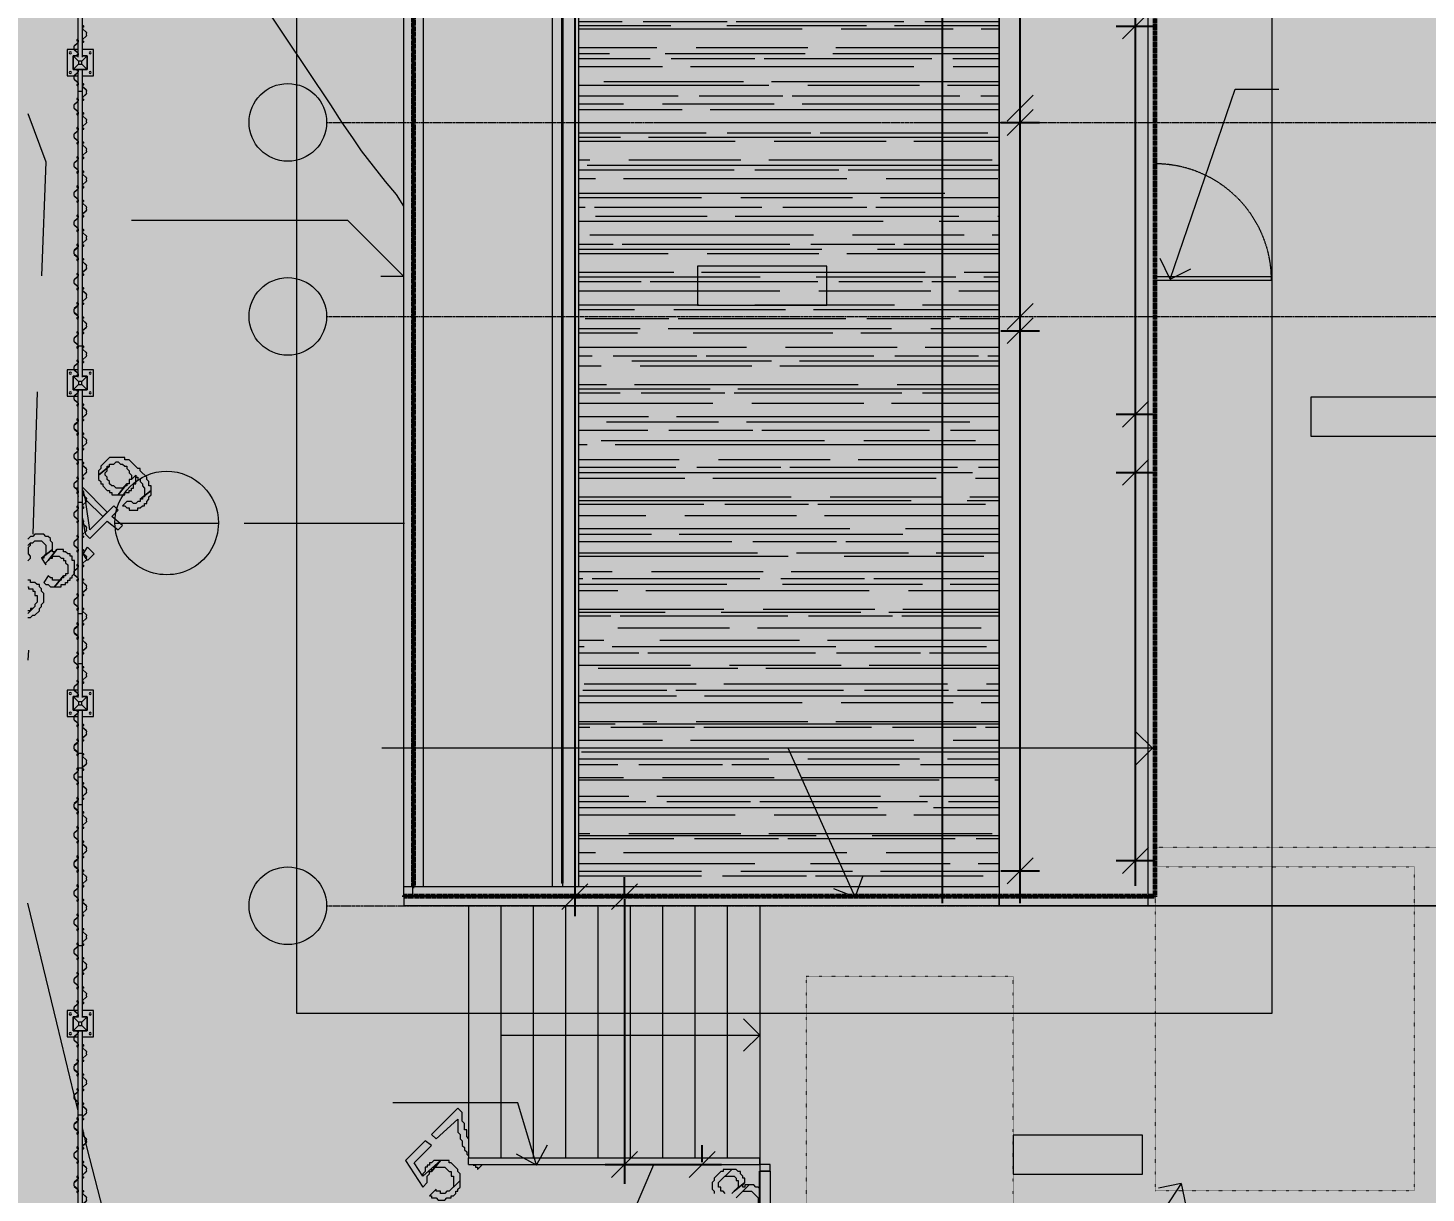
# Model space of a CAD drawing. Header units: millimetres. Extents: x -3370 to 37592, y -25802 to 13127.
# Drawn here: x -3370 to 7433, y -7512 to 1493 of the extents above; entities that cross this region are included whole.
import ezdxf

# ---------------------------------------------------------------- set-up
doc = ezdxf.new("R2010")
doc.units = ezdxf.units.MM
for name, pattern in [('Dash', [5, 3, -2]), ('Dash - Tight', [4.5, 3, -1.5]), ('Dot - Tight', [1, 0, -1]), ('Grid Line', [22.225, 12.7, -3.175, 3.175, -3.175]), ('pool fencing', [16, 5, -1, 0, -1, 0, -1, 5, -1, 0, -1, 0, -1])]:
    doc.linetypes.add(name, pattern=pattern)
for name, color, linetype, lineweight in [('2 Hoop survey', 8, 'Continuous', 9), ('A-ANNO-DIMS', 211, 'Continuous', 9), ('A-ANNO-NOTE', 131, 'Continuous', 9), ('A-DETL', 90, 'Continuous', 9), ('A-DETL-GENF', 92, 'Continuous', 9), ('A-DETL-HDLN', 90, 'Dot - Tight', 9), ('A-DOOR', 31, 'Continuous', 9), ('A-DOOR-HDLN', 31, 'Dash', 9), ('A-FLOR', 192, 'Continuous', 18), ('A-FLOR-HRAL', 11, 'Continuous', 9), ('A-GENM', 13, 'Continuous', 9), ('A-GLAZ-CURT', 52, 'Continuous', 9), ('A-GLAZ-CWMG', 51, 'Continuous', 9), ('A-WALL', 113, 'Continuous', 18), ('G-ANNO-DIMS', 111, 'Continuous', 9), ('G-ANNO-SYMB', 111, 'Continuous', 9), ('G-ANNO-TEXT', 231, 'Continuous', 9), ('S-GRID', 1, 'Continuous', 9), ('S-GRID-IDEN', 1, 'Continuous', 9), ('S-STRS', 31, 'Continuous', 9), ('S-STRS-ANNO', 31, 'Continuous', 9), ('默认', 18, 'Continuous', 9)]:
    doc.layers.add(name, color=color, linetype=linetype, lineweight=lineweight)
doc.styles.add('Avenir_1', font='', dxfattribs={"width": 0.8, "height": 200})
doc.styles.get('Avenir_1').set_extended_font_data('Avenir')
doc.dimstyles.new('OJID-2_0mm_Diagonal_Tick', dxfattribs={"dimscale": 304.8, "dimtxt": 282.499429, "dimasz": 0.656168, "dimexe": 0.492126, "dimexo": 0.0625, "dimgap": 0.164042, "dimtad": 1, "dimdsep": 46, "dimtxsty": 'Avenir_1', "dimblk1": 'OBLIQUE', "dimblk2": 'OBLIQUE', "dimsah": 1, "dimcen": 0.09, "dimdle": 0.492126, "dimazin": 3, "dimtfac": 1, "dimtdec": 4, "dimtix": 1, "dimtmove": 0, "dimatfit": 3, "dimtvp": 1, "dimtolj": 1})
doc.dimstyles.new('OJID-2_0mm_Diagonal_Tick_1', dxfattribs={"dimscale": 304.8, "dimtxt": 282.499429, "dimasz": 0.656168, "dimexe": 0.492126, "dimexo": 0.0625, "dimgap": 0.164042, "dimtad": 1, "dimdsep": 46, "dimtxsty": 'Avenir_1', "dimblk1": 'OBLIQUE', "dimblk2": 'OBLIQUE', "dimsah": 1, "dimcen": 0.09, "dimdle": 0.492126, "dimazin": 3, "dimtfac": 1, "dimtdec": 4, "dimtix": 1, "dimtmove": 2, "dimatfit": 3, "dimtvp": 1, "dimtolj": 1})

# ---------------------------------------------------------------- blocks, each defined once
blk = doc.blocks.new('System Panel - 10mm Glazed Panel-2181284-Lower Ground Floor')
at = {"layer": 'A-GLAZ-CURT'}
for p, q in [((-600, 5), (600, 5)), ((-600, 5), (-600, -5)), ((600, 5), (600, -5)), ((600, -5), (-600, -5))]:
    blk.add_line(p, q, dxfattribs=at)
blk = doc.blocks.new('Rectangular Mullion - Frame 50 x 150mm-2345534-Lower Ground Floor')
at = {"layer": 'A-GLAZ-CWMG'}
for p, q in [((0, 40), (-50, 40)), ((-50, 40), (-50, -40)), ((0, -40), (0, 40)), ((-50, -40), (0, -40))]:
    blk.add_line(p, q, dxfattribs=at)
blk = doc.blocks.new('栏杆扶手 - 栏杆扶手-1798552-Lower Ground Floor')
at = {"layer": 'A-FLOR-HRAL'}
for p, q in [((34, -7241), (2284, -7241)), ((34, -7292), (34, -7241)), ((34, -7292), (2284, -7292)), ((2284, -7241), (2284, -7292))]:
    blk.add_line(p, q, dxfattribs=at)
blk = doc.blocks.new('门嵌板_单开门1 - 门嵌板_单开门1-2029275-Lower Ground Floor')
at = {"layer": 'A-DOOR'}
for p, q in [((-450, -5), (-450, -900)), ((-425, -900), (-425, -5))]:
    blk.add_line(p, q, dxfattribs=at)
at = {"layer": 'A-DOOR-HDLN'}
blk.add_arc((-450, 0), 900, 270, 359.6806, dxfattribs=at)
blk = doc.blocks.new('pool water - pool water-1857592-Lower Ground Floor')
at = {"layer": 'A-GENM'}
blk.add_line((764, -5142), (764, 5158), dxfattribs=at)
blk = doc.blocks.new('2 Hoop survey-1260670-Lower Ground Floor')
at = {"layer": '默认', "color": 9}
for p, q in [((45131, 8870), (45097, 7769)), ((45438, 8114), (45448, 8060)), ((45480, 8111), (45496, 8064)), ((45496, 8064), (45480, 8111)), ((45480, 7893), (45489, 7844)), ((45490, 7843), (45500, 7786)), ((45520, 7566), (45511, 7581)), ((45419, 7464), (45419, 7487)), ((45063, 6872), (45060, 6796)), ((45428, 3397), (45418, 3435)), ((45448, 3312), (45428, 3395)), ((45497, 3110), (45480, 3181)), ((45508, 3065), (45498, 3108))]:
    blk.add_line(p, q, dxfattribs=at)
at = {"layer": '默认', "color": 9, "flags": 128}
for points in [[(47964, 10304), (47908, 10394), (47823, 10495), (47637, 10732), (47569, 10834), (47485, 10953), (47400, 11088), (46858, 11901), (46401, 12578), (45944, 13272)], [(45060, 11021), (45199, 10648), (45165, 9767)], [(45448, 8131), (45436, 8125), (45438, 8115)], [(45510, 8033), (45639, 7905), (45673, 7939), (45480, 8132)], [(45496, 8062), (45504, 8040), (45510, 8034)], [(45507, 8017), (45504, 8040), (45496, 8062)], [(45501, 7785), (45504, 7769), (45537, 7735), (45673, 7871), (45758, 7803), (45791, 7837), (45707, 7905), (45758, 7956), (45724, 7989), (45537, 7803), (45507, 8016)], [(45060, 7681), (45080, 7702), (45097, 7702), (45114, 7718), (45165, 7718), (45199, 7685), (45199, 7617), (45182, 7600), (45182, 7583), (45165, 7583), (45250, 7651), (45250, 7702), (45233, 7718), (45233, 7735), (45216, 7752), (45199, 7752), (45182, 7769), (45114, 7769), (45097, 7752), (45080, 7752), (45060, 7732)], [(45060, 7563), (45080, 7583), (45080, 7600), (45063, 7617), (45063, 7668), (45080, 7685), (45080, 7702), (45060, 7681)], [(45283, 7651), (45216, 7566), (45233, 7583), (45250, 7583), (45250, 7600), (45300, 7600), (45317, 7583), (45334, 7583), (45334, 7566), (45351, 7566), (45351, 7549), (45368, 7532), (45368, 7464), (45351, 7464), (45351, 7448), (45334, 7448), (45266, 7363), (45317, 7363), (45317, 7380), (45351, 7380), (45351, 7397), (45368, 7397), (45368, 7414), (45385, 7414), (45385, 7431), (45402, 7431), (45402, 7448), (45417, 7462)], [(45419, 7488), (45419, 7566), (45402, 7566), (45402, 7600), (45385, 7600), (45385, 7617), (45368, 7617), (45351, 7634), (45334, 7634), (45334, 7651), (45283, 7651)], [(45510, 7582), (45487, 7617), (45488, 7619)], [(45488, 7619), (45520, 7668), (45571, 7617), (45520, 7566)], [(45060, 7126), (45080, 7126), (45097, 7143), (45114, 7143), (45148, 7177), (45148, 7194), (45165, 7211), (45165, 7227), (45182, 7244), (45182, 7312), (45165, 7329), (45165, 7346), (45148, 7363), (45148, 7380), (45131, 7380), (45114, 7397), (45080, 7397), (45080, 7414), (45060, 7414)], [(45060, 7363), (45063, 7363), (45063, 7346), (45097, 7346), (45097, 7329), (45114, 7329), (45114, 7295), (45131, 7295), (45131, 7244), (45114, 7227), (45114, 7211), (45060, 7156)], [(45060, 7156), (45097, 7194), (45080, 7194), (45080, 7177), (45060, 7177)], [(45418, 3436), (45283, 3993), (45060, 4918)], [(48382, 3333), (48179, 3130), (48213, 3096), (48382, 3248), (48382, 3147), (48399, 3130), (48399, 3096), (48416, 3079), (48416, 3045), (48433, 3028), (48433, 3011), (48450, 2994), (48450, 2977), (48464, 2963)], [(48464, 3099), (48450, 3113), (48450, 3164), (48433, 3164), (48433, 3214), (48416, 3231), (48416, 3299), (48382, 3333)], [(45808, 1877), (45808, 1894), (45537, 2944), (45508, 3065)], [(48501, 2897), (48501, 2893), (48517, 2893), (48517, 2876), (48534, 2876), (48534, 2859), (48568, 2893), (48568, 2897)], [(48819, 34), (48805, 336), (49895, 2897)], [(50634, 2740), (50583, 2690), (50651, 2690), (50702, 2639), (50702, 2554), (50685, 2554), (50685, 2537), (50617, 2452), (50634, 2452), (50651, 2469), (50668, 2469), (50685, 2486), (50702, 2486), (50714, 2499)], [(50714, 2711), (50702, 2723), (50685, 2723), (50668, 2740), (50634, 2740)]]:
    blk.add_lwpolyline(points, dxfattribs=at)
at = {"layer": '默认', "color": 9}
for points in [[(45656, 8328), (45622, 8294), (45622, 8277), (45605, 8260), (45605, 8226), (45690, 8294), (45690, 8311), (45724, 8311), (45741, 8328), (45758, 8328), (45774, 8311), (45791, 8311), (45808, 8294), (45825, 8294), (45825, 8277), (45842, 8260), (45842, 8243), (45859, 8226), (45859, 8193), (45893, 8226), (45893, 8210), (45910, 8210), (45910, 8193), (45927, 8193), (45927, 8176), (45944, 8159), (45944, 8142), (45961, 8125), (45961, 8057), (45944, 8057), (45944, 8040), (45927, 8040), (46011, 8108), (46011, 8142), (45995, 8142), (45995, 8176), (45978, 8193), (45978, 8210), (45927, 8260), (45927, 8277), (45910, 8277), (45842, 8345), (45808, 8345), (45808, 8362), (45690, 8362)], [(45605, 8226), (45605, 8193), (45622, 8176), (45622, 8159), (45639, 8159), (45639, 8142), (45673, 8108), (45690, 8108), (45690, 8091), (45707, 8091), (45707, 8074), (45758, 8074), (45825, 8159), (45825, 8142), (45808, 8142), (45791, 8125), (45741, 8125), (45724, 8142), (45707, 8142), (45690, 8159), (45690, 8176), (45673, 8193), (45673, 8210), (45656, 8226), (45656, 8243), (45673, 8260), (45673, 8294), (45690, 8294)], [(45859, 8193), (45842, 8193), (45842, 8159), (45825, 8159), (45758, 8074), (45808, 8074), (45808, 8091), (45842, 8091), (45842, 8108), (45859, 8108), (45859, 8125), (45876, 8125), (45876, 8159), (45893, 8159), (45893, 8226)], [(45825, 8023), (45791, 7989), (45808, 7989), (45825, 7972), (45842, 7972), (45842, 7956), (45910, 7956), (45910, 7972), (45927, 7972), (45944, 7989), (45961, 7989), (45961, 8006), (45978, 8006), (45978, 8023), (45995, 8040), (45995, 8057), (46011, 8074), (46011, 8108), (45927, 8040), (45927, 8023), (45910, 8023), (45893, 8006), (45876, 8006), (45859, 8023)], [(45165, 7583), (45199, 7532), (45199, 7549), (45216, 7566), (45283, 7651), (45266, 7634), (45250, 7634), (45250, 7651)], [(45216, 7448), (45182, 7397), (45199, 7380), (45216, 7380), (45233, 7363), (45266, 7363), (45334, 7448), (45334, 7431), (45317, 7431), (45317, 7414), (45250, 7414), (45250, 7431), (45233, 7431)], [(48128, 3079), (47976, 2927), (48111, 2723), (48145, 2757), (48145, 2808), (48162, 2825), (48162, 2842), (48179, 2842), (48247, 2927), (48111, 2808), (48043, 2910), (48179, 3045)], [(48162, 2893), (48145, 2893), (48145, 2876), (48128, 2876), (48128, 2842), (48111, 2825), (48111, 2808), (48247, 2927), (48196, 2927), (48179, 2910), (48162, 2910)], [(48247, 2927), (48179, 2842), (48179, 2859), (48196, 2859), (48196, 2876), (48280, 2876), (48314, 2842), (48331, 2842), (48331, 2808), (48348, 2808), (48348, 2723), (48399, 2774), (48399, 2825), (48382, 2842), (48382, 2859), (48331, 2910), (48314, 2910), (48314, 2927)], [(50499, 2859), (50448, 2808), (50516, 2808), (50532, 2791), (50532, 2774), (50549, 2774), (50549, 2723), (50516, 2690), (50600, 2757), (50600, 2791), (50583, 2791), (50583, 2808), (50566, 2825), (50566, 2842), (50549, 2842), (50532, 2859)], [(48213, 2706), (48162, 2656), (48179, 2656), (48179, 2639), (48213, 2639), (48230, 2622), (48280, 2622), (48297, 2639), (48331, 2639), (48331, 2656), (48348, 2656), (48365, 2673), (48365, 2690), (48382, 2690), (48382, 2706), (48399, 2723), (48399, 2774), (48314, 2690), (48297, 2690), (48280, 2673), (48247, 2673), (48247, 2690), (48213, 2690)]]:
    blk.add_lwpolyline(points, close=True, dxfattribs=at)
for points in [[(50532, 2639), (50634, 2740), (50600, 2740), (50600, 2723), (50583, 2723), (50583, 2740), (50600, 2757), (50516, 2690), (50499, 2673)], [(50448, 2673), (50431, 2690), (50414, 2690), (50414, 2723), (50397, 2723), (50397, 2757), (50499, 2859), (50431, 2859), (50431, 2842), (50414, 2842), (50397, 2825), (50363, 2791), (50363, 2774), (50346, 2757), (50346, 2706), (50363, 2690), (50363, 2673)]]:
    blk.add_lwpolyline(points, dxfattribs=at)
blk = doc.blocks.new('System Panel - 10mm Glazed Panel-V4-Lower Ground Floor')
at = {"layer": 'A-GLAZ-CURT'}
blk.add_line((-600, 5), (600, 5), dxfattribs=at)
blk = doc.blocks.new('System Panel - 10mm Glazed Panel-V5-Lower Ground Floor')
at = {"layer": 'A-GLAZ-CURT'}
blk.add_line((-600, 5), (600, 5), dxfattribs=at)
blk = doc.blocks.new('栏杆扶手 - Left Side-1798714-Lower Ground Floor')
at = {"layer": 'A-FLOR-HRAL'}
for p, q in [((-16, 58), (-16, 43)), ((-15, 43), (-15, 58)), ((-15, 41), (14, 15)), ((14, 16), (-14, 41)), ((-7, 54), (-6, 54)), ((-16, -43), (-16, -58)), ((14, -15), (-15, -41)), ((-15, -58), (-15, -43)), ((-14, -41), (14, -16)), ((-6, -54), (-7, -54))]:
    blk.add_line(p, q, dxfattribs=at)
for centre, radius, start, end in [((-10, 58), 5.65, 314.7405, 180), ((-13, 43), 3.17, 180, 228.1542), ((-10, 58), 4.86, 314.6981, 180), ((-13, 43), 2.38, 180, 228.1529), ((12, 13), 3.97, 346.5129, 50.7843), ((12, 13), 3.18, 346.5129, 50.7843), ((65, 0), 51, 166.5129, 193.4871), ((65, 0), 50.2, 166.5129, 193.4871), ((-13, -43), 3.17, 131.8458, 180), ((-10, -58), 5.65, 180, 45.2595), ((-13, -43), 2.38, 131.8471, 180), ((-10, -58), 4.86, 180, 45.3019), ((12, -13), 3.17, 309.2157, 13.4871), ((12, -13), 3.97, 309.2157, 13.4871)]:
    blk.add_arc(centre, radius, start, end, dxfattribs=at)
blk = doc.blocks.new('栏杆扶手 - Right Side-V2-Lower Ground Floor')
at = {"layer": 'A-FLOR-HRAL'}
for p, q in [((-14, 15), (15, 41)), ((14, 41), (-14, 16)), ((6, 54), (7, 54)), ((15, 58), (15, 43)), ((16, 43), (16, 58)), ((15, -41), (-14, -15)), ((-14, -16), (14, -41)), ((7, -54), (6, -54)), ((15, -43), (15, -58)), ((16, -58), (16, -43))]:
    blk.add_line(p, q, dxfattribs=at)
for centre, radius, start, end in [((-12, 13), 3.97, 129.2157, 193.4871), ((-65, 0), 50.2, 346.5129, 13.4871), ((-12, 13), 3.17, 129.2157, 193.4871), ((-65, 0), 51, 346.5129, 13.4871), ((10, 58), 5.65, 360, 225.2595), ((10, 58), 4.86, 0, 225.3019), ((13, 43), 2.38, 311.8471, 0), ((13, 43), 3.17, 311.8458, 0), ((-12, -13), 3.97, 166.5129, 230.7843), ((-12, -13), 3.18, 166.5129, 230.7843), ((10, -58), 4.86, 134.6981, 205.1049), ((10, -58), 5.65, 134.7405, 205.1341), ((13, -43), 2.38, 0, 48.1529), ((13, -43), 3.17, 0, 48.1542), ((10, -58), 4.86, 331.8373, 0), ((10, -58), 5.65, 345.9213, 360)]:
    blk.add_arc(centre, radius, start, end, dxfattribs=at)
blk = doc.blocks.new('栏杆扶手 - Surface-Mounted Center-V7-Lower Ground Floor')
at = {"layer": 'A-FLOR-HRAL'}
for p, q in [((-15.875, 101.6), (-101.6, 101.6)), ((-101.6, 101.6), (-101.6, -101.6)), ((-53.975, 53.975), (-15.875, 53.975)), ((-53.975, 53.975), (-12.7, 12.7)), ((-53.975, -53.975), (-53.975, 53.975)), ((-15.875, 53.975), (-53.975, 53.975)), ((-53.975, 53.975), (-53.975, -53.975)), ((12.7, 12.7), (-12.7, 12.7)), ((-12.7, 12.7), (-12.7, -12.7)), ((12.7, 12.7), (53.975, 53.975)), ((12.7, -12.7), (12.7, 12.7)), ((101.6, 101.6), (15.875, 101.6)), ((15.875, 53.975), (53.975, 53.975)), ((53.975, 53.975), (15.875, 53.975)), ((53.975, 53.975), (53.975, -53.975)), ((53.975, -53.975), (53.975, 53.975)), ((101.6, -101.6), (101.6, 101.6)), ((-101.6, -101.6), (-15.875, -101.6)), ((-53.975, -53.975), (-12.7, -12.7)), ((53.975, -53.975), (-53.975, -53.975)), ((-53.975, -53.975), (53.975, -53.975)), ((-12.7, -12.7), (12.7, -12.7)), ((53.975, -53.975), (12.7, -12.7)), ((15.875, -101.6), (101.6, -101.6))]:
    blk.add_line(p, q, dxfattribs=at)
for centre, start, end in [((-76.2, 76.2), 0, 180), ((-76.2, 76.2), 180, 0), ((76.2, 76.2), 0, 180), ((76.2, 76.2), 180, 0), ((-76.2, -76.2), 0, 180), ((-76.2, -76.2), 180, 0), ((76.2, -76.2), 0, 180), ((76.2, -76.2), 180, 0)]:
    blk.add_arc(centre, 8.731, start, end, dxfattribs=at)
blk = doc.blocks.new('栏杆扶手 - Right Side-1798712-Lower Ground Floor')
at = {"layer": 'A-FLOR-HRAL'}
for p, q in [((-14, 15), (15, 41)), ((14, 41), (-14, 16)), ((6, 54), (7, 54)), ((15, 58), (15, 43)), ((16, 43), (16, 58)), ((15, -41), (-14, -15)), ((-14, -16), (14, -41)), ((7, -54), (6, -54)), ((15, -43), (15, -58)), ((16, -58), (16, -43))]:
    blk.add_line(p, q, dxfattribs=at)
for centre, radius, start, end in [((-12, 13), 3.97, 129.2157, 193.4871), ((-65, 0), 50.2, 346.5129, 13.4871), ((-12, 13), 3.17, 129.2157, 193.4871), ((-65, 0), 51, 346.5129, 13.4871), ((10, 58), 5.65, 154.8659, 225.2595), ((10, 58), 4.86, 154.8951, 225.3019), ((13, 43), 2.38, 311.8471, 0), ((10, 58), 4.86, 0, 28.1627), ((13, 43), 3.17, 311.8458, 0), ((10, 58), 5.65, 360, 14.0787), ((-12, -13), 3.97, 166.5129, 230.7843), ((-12, -13), 3.18, 166.5129, 230.7843), ((10, -58), 4.86, 134.6981, 0), ((10, -58), 5.65, 134.7405, 360), ((13, -43), 2.38, 0, 48.1529), ((13, -43), 3.17, 0, 48.1542)]:
    blk.add_arc(centre, radius, start, end, dxfattribs=at)
blk = doc.blocks.new('栏杆扶手 - Right Side-V1-Lower Ground Floor')
at = {"layer": 'A-FLOR-HRAL'}
for p, q in [((-14, 15), (15, 41)), ((14, 41), (-14, 16)), ((6, 54), (7, 54)), ((15, 58), (15, 43)), ((16, 43), (16, 58)), ((15, -41), (-14, -15)), ((-14, -16), (14, -41)), ((7, -54), (6, -54)), ((15, -43), (15, -58)), ((16, -58), (16, -43))]:
    blk.add_line(p, q, dxfattribs=at)
for centre, radius, start, end in [((-12, 13), 3.97, 129.2157, 193.4871), ((-65, 0), 50.2, 346.5129, 13.4871), ((-12, 13), 3.17, 129.2157, 193.4871), ((-65, 0), 51, 346.5129, 13.4871), ((10, 58), 5.65, 360, 225.2595), ((10, 58), 4.86, 0, 225.3019), ((13, 43), 2.38, 311.8471, 0), ((13, 43), 3.17, 311.8458, 0), ((-12, -13), 3.97, 166.5129, 230.7843), ((-12, -13), 3.18, 166.5129, 230.7843), ((10, -58), 4.86, 134.6981, 0), ((10, -58), 5.65, 134.7405, 360), ((13, -43), 2.38, 0, 48.1529), ((13, -43), 3.17, 0, 48.1542)]:
    blk.add_arc(centre, radius, start, end, dxfattribs=at)
blk = doc.blocks.new('栏杆扶手 - 栏杆扶手-2236474-Lower Ground Floor')
at = {"layer": 'A-FLOR-HRAL'}
for p, q in [((-2982, 1268), (-2982, 2079)), ((-2950, 1268), (-2950, 2079)), ((-2982, 1006), (-2982, 1171)), ((-2950, 1006), (-2950, 1171)), ((-2982, 1006), (-2950, 1006)), ((-2982, -963), (-2982, 1006)), ((-2950, -963), (-2950, 1006)), ((-2982, -963), (-2950, -963)), ((-2982, -1207), (-2982, -963)), ((-2950, -1207), (-2950, -963)), ((-2982, -1843), (-2982, -1305)), ((-2950, -1843), (-2950, -1305)), ((-2982, -1843), (-2950, -1843)), ((-2982, -2172), (-2982, -1843)), ((-2950, -2172), (-2950, -1843)), ((-2982, -2172), (-2950, -2172)), ((-2982, -3033), (-2982, -2172)), ((-2950, -3033), (-2950, -2172)), ((-2982, -3033), (-2950, -3033)), ((-2982, -3418), (-2982, -3033)), ((-2950, -3418), (-2950, -3033)), ((-2982, -3418), (-2950, -3418)), ((-2982, -3460), (-2982, -3418)), ((-2950, -3460), (-2950, -3418)), ((-2982, -3682), (-2982, -3460)), ((-2950, -3682), (-2950, -3460)), ((-2982, -4111), (-2982, -3781)), ((-2950, -4111), (-2950, -3781)), ((-2982, -4111), (-2950, -4111)), ((-2982, -4226), (-2982, -4111)), ((-2950, -4226), (-2950, -4111)), ((-2982, -4226), (-2950, -4226)), ((-2982, -4294), (-2982, -4226)), ((-2982, -4294), (-2950, -4294)), ((-2982, -4510), (-2982, -4294)), ((-2950, -4294), (-2950, -4226)), ((-2950, -4510), (-2950, -4294)), ((-2982, -4510), (-2950, -4510)), ((-2982, -5599), (-2982, -4510)), ((-2950, -5599), (-2950, -4510)), ((-2982, -5599), (-2950, -5599)), ((-2982, -5613), (-2982, -5599)), ((-2982, -6155), (-2982, -5613)), ((-2950, -5613), (-2950, -5599)), ((-2950, -6155), (-2950, -5613)), ((-2982, -6907), (-2982, -6258)), ((-2950, -6907), (-2950, -6258)), ((-2982, -6907), (-2950, -6907)), ((-2982, -7141), (-2982, -6907)), ((-2950, -7141), (-2950, -6907)), ((-2982, -8259), (-2982, -7141)), ((-2950, -8259), (-2950, -7141))]:
    blk.add_line(p, q, dxfattribs=at)
for name, p in [('栏杆扶手 - Left Side-1798714-Lower Ground Floor', (-2934, 1446)), ('栏杆扶手 - Surface-Mounted Center-V7-Lower Ground Floor', (-2966, 1225)), ('栏杆扶手 - Right Side-V2-Lower Ground Floor', (-2998, 1340)), ('栏杆扶手 - Right Side-1798712-Lower Ground Floor', (-2998, 1111)), ('栏杆扶手 - Left Side-1798714-Lower Ground Floor', (-2934, 998)), ('栏杆扶手 - Right Side-V1-Lower Ground Floor', (-2998, 886)), ('栏杆扶手 - Left Side-1798714-Lower Ground Floor', (-2934, 773)), ('栏杆扶手 - Right Side-V1-Lower Ground Floor', (-2998, 660)), ('栏杆扶手 - Left Side-1798714-Lower Ground Floor', (-2934, 548)), ('栏杆扶手 - Right Side-V1-Lower Ground Floor', (-2998, 435)), ('栏杆扶手 - Left Side-1798714-Lower Ground Floor', (-2934, 322)), ('栏杆扶手 - Right Side-V1-Lower Ground Floor', (-2998, 209)), ('栏杆扶手 - Left Side-1798714-Lower Ground Floor', (-2934, 97)), ('栏杆扶手 - Right Side-V1-Lower Ground Floor', (-2998, -16)), ('栏杆扶手 - Left Side-1798714-Lower Ground Floor', (-2934, -129)), ('栏杆扶手 - Right Side-V1-Lower Ground Floor', (-2998, -241)), ('栏杆扶手 - Left Side-1798714-Lower Ground Floor', (-2934, -354)), ('栏杆扶手 - Right Side-V1-Lower Ground Floor', (-2998, -467)), ('栏杆扶手 - Left Side-1798714-Lower Ground Floor', (-2934, -579)), ('栏杆扶手 - Right Side-V1-Lower Ground Floor', (-2998, -692)), ('栏杆扶手 - Left Side-1798714-Lower Ground Floor', (-2934, -805)), ('栏杆扶手 - Right Side-V1-Lower Ground Floor', (-2998, -918)), ('栏杆扶手 - Left Side-1798714-Lower Ground Floor', (-2934, -1030)), ('栏杆扶手 - Right Side-V2-Lower Ground Floor', (-2998, -1137)), ('栏杆扶手 - Surface-Mounted Center-V7-Lower Ground Floor', (-2966, -1251)), ('栏杆扶手 - Right Side-1798712-Lower Ground Floor', (-2998, -1365)), ('栏杆扶手 - Left Side-1798714-Lower Ground Floor', (-2934, -1478)), ('栏杆扶手 - Right Side-V1-Lower Ground Floor', (-2998, -1591)), ('栏杆扶手 - Left Side-1798714-Lower Ground Floor', (-2934, -1703)), ('栏杆扶手 - Right Side-V1-Lower Ground Floor', (-2998, -1816)), ('栏杆扶手 - Left Side-1798714-Lower Ground Floor', (-2934, -1929)), ('栏杆扶手 - Right Side-V1-Lower Ground Floor', (-2998, -2041)), ('栏杆扶手 - Left Side-1798714-Lower Ground Floor', (-2934, -2154)), ('栏杆扶手 - Right Side-V1-Lower Ground Floor', (-2998, -2267)), ('栏杆扶手 - Left Side-1798714-Lower Ground Floor', (-2934, -2380)), ('栏杆扶手 - Right Side-V1-Lower Ground Floor', (-2998, -2492)), ('栏杆扶手 - Left Side-1798714-Lower Ground Floor', (-2934, -2605)), ('栏杆扶手 - Right Side-V1-Lower Ground Floor', (-2998, -2718)), ('栏杆扶手 - Left Side-1798714-Lower Ground Floor', (-2934, -2830)), ('栏杆扶手 - Right Side-V1-Lower Ground Floor', (-2998, -2943)), ('栏杆扶手 - Left Side-1798714-Lower Ground Floor', (-2934, -3056)), ('栏杆扶手 - Right Side-V1-Lower Ground Floor', (-2998, -3168)), ('栏杆扶手 - Left Side-1798714-Lower Ground Floor', (-2934, -3281)), ('栏杆扶手 - Right Side-V1-Lower Ground Floor', (-2998, -3394)), ('栏杆扶手 - Left Side-1798714-Lower Ground Floor', (-2934, -3507)), ('栏杆扶手 - Right Side-V2-Lower Ground Floor', (-2998, -3613)), ('栏杆扶手 - Surface-Mounted Center-V7-Lower Ground Floor', (-2966, -3727)), ('栏杆扶手 - Right Side-1798712-Lower Ground Floor', (-2998, -3842)), ('栏杆扶手 - Left Side-1798714-Lower Ground Floor', (-2934, -3954)), ('栏杆扶手 - Right Side-V1-Lower Ground Floor', (-2998, -4067)), ('栏杆扶手 - Left Side-1798714-Lower Ground Floor', (-2934, -4180)), ('栏杆扶手 - Right Side-V1-Lower Ground Floor', (-2998, -4292)), ('栏杆扶手 - Left Side-1798714-Lower Ground Floor', (-2934, -4405)), ('栏杆扶手 - Right Side-V1-Lower Ground Floor', (-2998, -4518)), ('栏杆扶手 - Left Side-1798714-Lower Ground Floor', (-2934, -4630)), ('栏杆扶手 - Right Side-V1-Lower Ground Floor', (-2998, -4743)), ('栏杆扶手 - Left Side-1798714-Lower Ground Floor', (-2934, -4856)), ('栏杆扶手 - Right Side-V1-Lower Ground Floor', (-2998, -4969)), ('栏杆扶手 - Left Side-1798714-Lower Ground Floor', (-2934, -5081)), ('栏杆扶手 - Right Side-V1-Lower Ground Floor', (-2998, -5194)), ('栏杆扶手 - Left Side-1798714-Lower Ground Floor', (-2934, -5307)), ('栏杆扶手 - Right Side-V1-Lower Ground Floor', (-2998, -5419)), ('栏杆扶手 - Left Side-1798714-Lower Ground Floor', (-2934, -5532)), ('栏杆扶手 - Right Side-V1-Lower Ground Floor', (-2998, -5645)), ('栏杆扶手 - Left Side-1798714-Lower Ground Floor', (-2934, -5757)), ('栏杆扶手 - Right Side-V1-Lower Ground Floor', (-2998, -5870)), ('栏杆扶手 - Left Side-1798714-Lower Ground Floor', (-2934, -5983)), ('栏杆扶手 - Right Side-V2-Lower Ground Floor', (-2998, -6089)), ('栏杆扶手 - Surface-Mounted Center-V7-Lower Ground Floor', (-2966, -6204)), ('栏杆扶手 - Right Side-1798712-Lower Ground Floor', (-2998, -6318)), ('栏杆扶手 - Left Side-1798714-Lower Ground Floor', (-2934, -6431)), ('栏杆扶手 - Right Side-V1-Lower Ground Floor', (-2998, -6543)), ('栏杆扶手 - Left Side-1798714-Lower Ground Floor', (-2934, -6656)), ('栏杆扶手 - Right Side-V1-Lower Ground Floor', (-2998, -6769)), ('栏杆扶手 - Left Side-1798714-Lower Ground Floor', (-2934, -6881)), ('栏杆扶手 - Right Side-V1-Lower Ground Floor', (-2998, -6994)), ('栏杆扶手 - Left Side-1798714-Lower Ground Floor', (-2934, -7107)), ('栏杆扶手 - Right Side-V1-Lower Ground Floor', (-2998, -7219)), ('栏杆扶手 - Left Side-1798714-Lower Ground Floor', (-2934, -7332)), ('栏杆扶手 - Right Side-V1-Lower Ground Floor', (-2998, -7445)), ('栏杆扶手 - Left Side-1798714-Lower Ground Floor', (-2934, -7558))]:
    blk.add_blockref(name, p)
blk = doc.blocks.new('Rectangular Mullion - Frame 50 x 150mm-2343799-Lower Ground Floor')
at = {"layer": 'A-GLAZ-CWMG'}
for p, q in [((2284, -7342), (2364, -7342)), ((2284, -9242), (2284, -7342)), ((2364, -7342), (2364, -9242)), ((2364, -9242), (2284, -9242))]:
    blk.add_line(p, q, dxfattribs=at)
blk = doc.blocks.new('剖面 - Filled-602395-Lower Ground Floor')
at = {"layer": 'G-ANNO-SYMB'}
h = blk.add_hatch(color=256, dxfattribs=at)
edge = h.paths.add_edge_path()
edge.add_line((-12, 0), (-6.01, 5.99))
edge.add_line((-6.01, 5.99), (-6.01, 4))
edge.add_arc((-6, 0), 4, 90.1453, 180)
edge.add_line((-10, 0), (-12, 0))
h = blk.add_hatch(color=256, dxfattribs=at)
edge = h.paths.add_edge_path()
edge.add_line((0, 0), (-2.02, 0))
edge.add_arc((-6.02, 0), 4, 0, 89.8547)
edge.add_line((-6.01, 4), (-6.01, 6.01))
edge.add_line((-6.01, 6.01), (0, 0))
for start, end in [(360, 180), (180, 360)]:
    blk.add_arc((-6, 0), 4, start, end, dxfattribs=at)
blk = doc.blocks.new('轴网 - Annotation - Grid Head _Circle 6mm_-283740-Lower Ground Floor')
at = {"layer": 'S-GRID-IDEN'}
blk.add_circle((0, 0), 3, dxfattribs=at)
blk = doc.blocks.new('_Oblique')
at = {"color": 0, "linetype": 'ByBlock', "lineweight": -2}
blk.add_line((-0.5, -0.5), (0.5, 0.5), dxfattribs=at)
blk = doc.blocks.new('OJID - Material Marks - OJID - Material Marks-1690541-Lower Ground Floor')
at = {"layer": 'A-ANNO-NOTE'}
for p, q in [((10, 3), (0, 3)), ((0, 3), (0, 0)), ((10, 0), (10, 3)), ((0, 0), (10, 0))]:
    blk.add_line(p, q, dxfattribs=at)

msp = doc.modelspace()

# ---------------------------------------------------------------- hatches: boundary and pattern name
at = {"layer": 'A-DETL-GENF'}
for color, points in [(7, [(-1295.96, -6121.636), (2284.04, -6121.636), (2284.04, -5291.636), (4134.04, -5291.636), (4134.04, -5221.636), (-465.96, -5221.636), (-465.96, -5211.636), (-395.96, -5211.636), (-396.752, 5238.364), (-465.96, 5238.364), (-465.96, 5248.364), (4134.04, 5248.364), (4134.04, 5308.364), (6244.04, 5308.364), (6244.04, 6148.364), (-1295.96, 6148.364), (-1295.96, -6041.331)]), (7, [(6244.04, -6121.636), (6244.04, 5308.364), (4134.04, 5308.364), (4134.04, 5248.364), (5344.04, 5248.364), (5344.04, -5221.636), (4134.04, -5221.636), (4134.04, -5291.636), (2284.04, -5291.636), (2284.04, -6121.636), (2642.285, -6121.636), (2642.285, -5839.527), (4242.285, -5839.527), (4242.285, -6121.636), (5344.04, -6121.636)]), (2, [(5339.04, -5221.636), (5344.04, -5221.636), (5344.04, 5248.364), (4134.04, 5248.364), (4134.04, 5238.364), (5334.04, 5238.364), (5334.04, -5211.636), (4134.04, -5211.636), (4134.04, -5221.636), (5334.04, -5221.636)]), (2, [(8584.04, -9291.636), (8584.04, -5291.636), (6244.04, -5291.636), (6244.04, -6121.636), (4242.285, -6121.636), (4242.285, -5839.527), (2642.285, -5839.527), (2642.285, -6121.636), (2284.04, -6121.636), (2284.04, -9291.636), (8504.04, -9291.636)])]:
    msp.add_hatch(color=color, dxfattribs=at).paths.add_polyline_path(points)
h = msp.add_hatch(color=2, dxfattribs=at)
h.paths.add_polyline_path([(6244.04, -5291.636), (8584.04, -5291.636), (8584.04, 5308.364), (6244.04, 5308.364), (6244.04, -5221.636)])
h.paths.add_polyline_path([(5334.04, -5211.636), (5334.04, 5238.364), (4134.04, 5238.364), (4134.04, -5211.636), (4334.04, -5211.636)])
h = msp.add_hatch(color=150, dxfattribs=at)
h.paths.add_polyline_path([(4134.04, -5221.636), (4134.04, -5211.636), (-465.96, -5211.636), (-465.96, -5221.636), (4056.165, -5221.636)])
h.paths.add_polyline_path([(-395.852, -5141.636), (-385.96, -5141.636), (-385.96, 5158.364), (-395.852, 5158.364), (-395.852, -5058.545)])
h.paths.add_polyline_path([(4134.04, 5238.364), (4134.04, 5248.364), (-465.96, 5248.364), (-465.96, 5238.364), (3134.04, 5238.364)])
h = msp.add_hatch(dxfattribs=at)
h.set_pattern_fill('FP_5', color=133, style=0, pattern_type=2)
h.set_pattern_definition([(0, (0, 0), (474.98, 215.9), [3238.5, -431.8, 1079.5, -215.9]), (0, (287.15, 107.95), (-215.9, 287.147), [647.7, -71.247, 1295.4, -161.925]), (0, (107.95, 183.51), (1122.68, 144.653), [1727.2, -302.26, 863.6, -215.9])])
h.paths.add_polyline_path([(2284.04, -5141.636), (4134.04, -5141.636), (4134.04, 5158.364), (884.04, 5158.364), (884.04, -5141.636), (1750.032, -5141.636)])

# ---------------------------------------------------------------- linework, layer by layer
at = {"layer": 'A-DETL'}
for p, q in [((-1295.96, 6148.364), (-1295.96, -6121.636)), ((4134.04, 5308.364), (4134.04, -5291.636)), ((6244.04, -6121.636), (6244.04, 5308.364)), ((-395.96, -5211.636), (-395.96, 5238.364)), ((884.04, 5158.364), (884.04, -5141.636)), ((4134.04, -5141.636), (4134.04, 5158.364)), ((884.04, -5141.636), (4134.04, -5141.636)), ((8584.04, -5291.636), (2284.04, -5291.636)), ((2284.04, -5291.636), (2284.04, -9291.636)), ((4134.04, -5291.636), (8584.04, -5291.636)), ((-1295.96, -6121.636), (2284.04, -6121.636)), ((2284.04, -6121.636), (6244.04, -6121.636))]:
    msp.add_line(p, q, dxfattribs=at)
at = {"layer": 'A-DETL', "linetype": 'Dash - Tight'}
for p, q in [((5284.04, 5238.45), (5284.04, -5211.723)), ((5284.04, -5221.636), (5284.04, -5291.636))]:
    msp.add_line(p, q, dxfattribs=at)
at = {"layer": 'A-DETL', "linetype": 'pool fencing', "lineweight": 50}
for p, q in [((5334.04, 5238.364), (5334.04, -5211.636)), ((5344.04, -5221.636), (5344.04, 5248.364)), ((-395.852, 5158.364), (-395.852, -5141.636)), ((-385.96, -5141.636), (-385.96, 5158.364)), ((-395.852, -5141.636), (-385.96, -5141.636)), ((4134.04, -5211.636), (-465.96, -5211.636)), ((-465.96, -5211.636), (-465.96, -5221.636)), ((-465.96, -5221.636), (4134.04, -5221.636)), ((5334.04, -5211.636), (4134.04, -5211.636)), ((4134.04, -5221.636), (5344.04, -5221.636))]:
    msp.add_line(p, q, dxfattribs=at)
at = {"layer": 'A-DETL', "linetype": 'Dot - Tight'}
for p, q in [((8344.04, -4841.636), (5344.04, -4841.636)), ((5344.04, -4991.636), (7344.04, -4991.636)), ((7344.04, -7491.636), (7344.04, -4991.636)), ((5344.04, -7491.636), (5344.04, -5221.636)), ((5344.04, -7491.636), (7344.04, -7491.636))]:
    msp.add_line(p, q, dxfattribs=at)
at = {"layer": 'A-DETL-HDLN'}
for p, q in [((4242.285, -5839.527), (2642.285, -5839.527)), ((2642.285, -5839.527), (2642.285, -8116.636)), ((4242.285, -8116.636), (4242.285, -5839.527))]:
    msp.add_line(p, q, dxfattribs=at)
at = {"layer": 'A-FLOR'}
for p, q in [((4134.04, 5158.364), (4134.04, -5211.636)), ((2284.04, -5291.636), (2284.04, -7240.836))]:
    msp.add_line(p, q, dxfattribs=at)
at = {"layer": 'A-WALL'}
for p, q in [((-465.96, -5211.636), (-465.96, 5238.364)), ((-315.96, 5158.364), (-315.96, -5141.636)), ((684.04, -5141.636), (684.04, 5158.364)), ((-465.96, -5141.636), (-395.852, -5141.636)), ((-385.96, -5141.636), (4134.04, -5141.636)), ((-465.96, -5221.636), (-465.96, -5291.636)), ((2284.04, -5291.636), (-465.96, -5291.636)), ((4134.04, -5291.636), (4134.04, -5221.636))]:
    msp.add_line(p, q, dxfattribs=at)
at = {"layer": 'G-ANNO-DIMS'}
for p, q in [((-898.224, 5.155), (-2569.507, 5.155)), ((-465.96, -427.109), (-898.224, 5.155)), ((-465.96, -427.109), (-465.96, -250.332)), ((-465.96, -427.109), (-642.737, -427.109))]:
    msp.add_line(p, q, dxfattribs=at)
at = {"layer": 'G-ANNO-SYMB'}
for p, q in [((-2698.31, -2333.311), (-1898.31, -2333.311)), ((-1698.31, -2333.311), (-459.618, -2333.311))]:
    msp.add_line(p, q, dxfattribs=at)
at = {"layer": 'G-ANNO-TEXT', "color": 7}
for p, q in [((5457.124, -447.439), (5957.612, 1019.537)), ((5957.612, 1019.537), (6295.074, 1019.537)), ((5457.124, -447.439), (5379.182, -288.773)), ((5457.124, -447.439), (5615.791, -369.496)), ((5319.203, -4073.754), (5194.203, -3948.754)), ((5319.203, -4073.754), (-636.709, -4073.754)), ((2505.497, -4073.754), (-636.709, -4073.754)), ((3021.901, -5224.047), (2505.497, -4073.754)), ((5319.203, -4073.754), (5194.203, -4198.754)), ((3021.901, -5224.047), (3084.743, -5058.817)), ((3021.901, -5224.047), (2856.671, -5161.205)), ((416.244, -6813.781), (-550.232, -6813.781)), ((560.442, -7296.283), (416.244, -6813.781)), ((560.442, -7296.283), (404.883, -7212.31)), ((560.442, -7296.283), (644.415, -7140.724)), ((5540.137, -7437.581), (4103.949, -9642.898)), ((5540.137, -7437.581), (5367.176, -7474.112)), ((5540.137, -7437.581), (5576.669, -7610.542))]:
    msp.add_line(p, q, dxfattribs=at)
at = {"layer": 'S-GRID', "linetype": 'Grid Line'}
for p, q in [((-1062.147, 763.364), (36878.524, 763.364)), ((-1062.147, -736.636), (36838.524, -736.636)), ((-1062.147, -5291.636), (36838.524, -5291.636))]:
    msp.add_line(p, q, dxfattribs=at)
at = {"layer": 'S-STRS'}
for p, q in [((34.04, -5291.636), (34.04, -7240.836)), ((284.04, -5291.636), (284.04, -7240.836)), ((534.04, -5291.636), (534.04, -7240.836)), ((784.04, -5291.636), (784.04, -7240.836)), ((1034.04, -5291.636), (1034.04, -7240.836)), ((1284.04, -5291.636), (1284.04, -7240.836)), ((1534.04, -5291.636), (1534.04, -7240.836)), ((1784.04, -5291.636), (1784.04, -7240.836)), ((2034.04, -5291.636), (2034.04, -7240.836)), ((2284.04, -5291.636), (2284.04, -7240.836))]:
    msp.add_line(p, q, dxfattribs=at)
at = {"layer": 'S-STRS', "linetype": 'Dash - Tight'}
for p, q in [((284.04, -5291.636), (284.04, -7240.836)), ((534.04, -5291.636), (534.04, -7240.836)), ((784.04, -5291.636), (784.04, -7240.836)), ((1034.04, -5291.636), (1034.04, -7240.836)), ((1284.04, -5291.636), (1284.04, -7240.836)), ((1534.04, -5291.636), (1534.04, -7240.836)), ((1784.04, -5291.636), (1784.04, -7240.836)), ((2034.04, -5291.636), (2034.04, -7240.836))]:
    msp.add_line(p, q, dxfattribs=at)
at = {"layer": 'S-STRS-ANNO'}
for p, q in [((2284.04, -6291.636), (2159.04, -6166.636)), ((284.04, -6291.636), (534.04, -6291.636)), ((534.04, -6291.636), (784.04, -6291.636)), ((784.04, -6291.636), (1034.04, -6291.636)), ((1034.04, -6291.636), (1284.04, -6291.636)), ((1284.04, -6291.636), (1534.04, -6291.636)), ((1534.04, -6291.636), (1784.04, -6291.636)), ((1784.04, -6291.636), (2034.04, -6291.636)), ((2034.04, -6291.636), (2284.04, -6291.636)), ((2284.04, -6291.636), (2159.04, -6416.636))]:
    msp.add_line(p, q, dxfattribs=at)

# ---------------------------------------------------------------- block references
at = {"layer": '2 Hoop survey', "color": 9}
msp.add_blockref('2 Hoop survey-1260670-Lower Ground Floor', (-48430.024, -10188.937), dxfattribs=at)
at = {"layer": 'A-ANNO-NOTE', "xscale": 100, "yscale": 100, "zscale": 100}
for p in [(1803.269, -649.17), (6543.517, -1660.805), (4242.285, -7366.023)]:
    msp.add_blockref('OJID - Material Marks - OJID - Material Marks-1690541-Lower Ground Floor', p, dxfattribs=at)
at = {"layer": 'A-DOOR', "rotation": 89.99999999999991}
msp.add_blockref('门嵌板_单开门1 - 门嵌板_单开门1-2029275-Lower Ground Floor', (5339.04, -6.636), dxfattribs=at)
at = {"layer": 'A-FLOR-HRAL'}
for name in ['栏杆扶手 - 栏杆扶手-2236474-Lower Ground Floor', '栏杆扶手 - 栏杆扶手-1798552-Lower Ground Floor']:
    msp.add_blockref(name, (0, 0), dxfattribs=at)
at = {"layer": 'A-GENM'}
msp.add_blockref('pool water - pool water-1857592-Lower Ground Floor', (0, 0), dxfattribs=at)
at = {"layer": 'A-GLAZ-CURT', "rotation": 89.99999999999991}
for name, p in [('System Panel - 10mm Glazed Panel-V5-Lower Ground Floor', (-390.96, 1458.364)), ('System Panel - 10mm Glazed Panel-2181284-Lower Ground Floor', (759.04, 1483.364)), ('System Panel - 10mm Glazed Panel-2181284-Lower Ground Floor', (759.04, 283.364)), ('System Panel - 10mm Glazed Panel-V5-Lower Ground Floor', (-390.96, 258.364)), ('System Panel - 10mm Glazed Panel-2181284-Lower Ground Floor', (759.04, -916.636)), ('System Panel - 10mm Glazed Panel-V5-Lower Ground Floor', (-390.96, -941.636)), ('System Panel - 10mm Glazed Panel-V5-Lower Ground Floor', (-390.96, -2141.636)), ('System Panel - 10mm Glazed Panel-2181284-Lower Ground Floor', (759.04, -2116.636)), ('System Panel - 10mm Glazed Panel-V5-Lower Ground Floor', (-390.96, -3341.636)), ('System Panel - 10mm Glazed Panel-2181284-Lower Ground Floor', (759.04, -3316.636)), ('System Panel - 10mm Glazed Panel-V4-Lower Ground Floor', (-390.96, -4541.636)), ('System Panel - 10mm Glazed Panel-2181284-Lower Ground Floor', (759.04, -4516.636))]:
    msp.add_blockref(name, p, dxfattribs=at)
at = {"layer": 'A-GLAZ-CWMG', "rotation": 89.99999999999991}
msp.add_blockref('Rectangular Mullion - Frame 50 x 150mm-2345534-Lower Ground Floor', (2324.04, -7291.636), dxfattribs=at)
at = {"layer": 'A-GLAZ-CWMG'}
msp.add_blockref('Rectangular Mullion - Frame 50 x 150mm-2343799-Lower Ground Floor', (0, 0), dxfattribs=at)
at = {"layer": 'G-ANNO-SYMB', "extrusion": (0, 0, -1), "xscale": 99.99999999999993, "yscale": 99.99999999999993, "zscale": 99.99999999999993, "rotation": 180}
msp.add_blockref('剖面 - Filled-602395-Lower Ground Floor', (1698.31, -2333.311), dxfattribs=at)
at = {"layer": 'S-GRID-IDEN', "xscale": 99.99999999999993, "yscale": 99.99999999999993, "zscale": 99.99999999999993, "rotation": 269.9999999999994}
for p in [(-1362.147, 763.364), (-1362.147, -736.636), (-1362.147, -5291.636)]:
    msp.add_blockref('轴网 - Annotation - Grid Head _Circle 6mm_-283740-Lower Ground Floor', p, dxfattribs=at)

# ---------------------------------------------------------------- dimensions: what is measured, and where the dimension line sits
at = {"layer": 'A-ANNO-DIMS'}
for base, p1, p2, override in [((1539.943, -5221.636), (856.407, 5308.364), (1239.943, -5221.636), {"dimfxl": 10536.982471}), ((3397.063576638, 5308.363593812), (3697.063576638, -5291.636406188), (3697.063576638, 5308.363593812), {"dimfxl": 10600}), ((4888.030408049, 1958.363593812), (5188.030408049, 1508.363593812), (5188.030408049, 1958.363593812), {"dimfxl": 450}), ((4888.030408049, 1508.363593812), (5188.030408049, -1491.636406188), (5188.030408049, 1508.363593812), {"dimfxl": 3000}), ((4888.030408049, -1491.636406188), (5188.030408049, -1941.636406188), (5188.030408049, -1491.636406188), {"dimfxl": 450}), ((4888.030408049, -1941.636406188), (5188.030408049, -4941.636406188), (5188.030408049, -1941.636406188), {"dimfxl": 3000}), ((4888.030408049, -4941.636406188), (5188.030408049, -5156.636406188), (5188.030408049, -4941.636406188), {"dimfxl": 215}), ((3997.063576638, -5021.636406188), (4297.063576638, -5291.636406188), (4297.063576638, -5021.636406188), {"dimfxl": 270}), ((1539.943, -7291.636), (1239.943, -5221.636), (1839.943, -7291.636), {"dimfxl": 2155.203007})]:
    msp.add_linear_dim(base=base, p1=p1, p2=p2, dimstyle='OJID-2_0mm_Diagonal_Tick', override=override, dxfattribs=at).render()
for base, p1, p2, text, override in [((3997.063576638, 5038.363593812), (4297.063576638, 873.363593812), (4297.063576638, 5038.363593812), '<>\\XENTERTAINMENT', {"dimfxl": 4165}), ((3997.063576638, 763.363593812), (4297.063576638, -736.636406188), (4297.063576638, 763.363593812), '<>\\XCORRIDOR', {"dimfxl": 1500}), ((3997.063576638, -846.636406188), (4297.063576638, -5021.636406188), (4297.063576638, -846.636406188), '<>\\XBAR', {"dimfxl": 4175})]:
    msp.add_linear_dim(base=base, p1=p1, p2=p2, text=text, dimstyle='OJID-2_0mm_Diagonal_Tick', override=override, dxfattribs=at).render()
for base, p1, p2, location in [((3997.063576638, 873.363593812), (4297.063576638, 763.363593812), (4297.063576638, 873.363593812), (3719.218637022, 718.243689971)), ((3997.063576638, -736.636406188), (4297.063576638, -846.636406188), (4297.063576638, -736.636406188), (3719.218637022, -585.367545535))]:
    msp.add_linear_dim(base=base, p1=p1, p2=p2, location=location, text_rotation=90, dimstyle='OJID-2_0mm_Diagonal_Tick_1', override={"dimfxl": 110}, dxfattribs=at).render()

doc.saveas('drawing.dxf')
